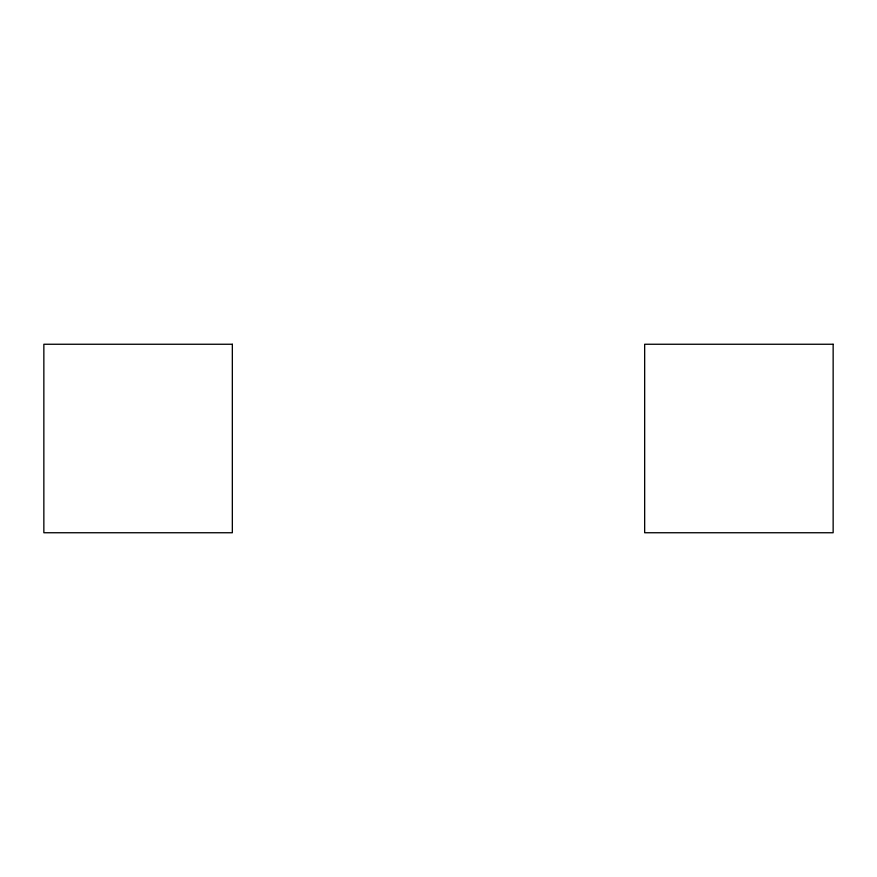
<?xml version="1.0" encoding="UTF-8"?>
<svg xmlns="http://www.w3.org/2000/svg" width="877" height="877" viewBox="0 0 877 877"><rect width="100%" height="100%" fill="white"/><g stroke="black" fill="none" stroke-linecap="round" stroke-linejoin="round"><path stroke-width="1.32" d="M232.339 344.255L43.85 344.255L43.85 532.745L232.339 532.745L232.339 344.255M833.15 344.255L644.661 344.255L644.661 532.745L833.15 532.745L833.15 344.255"/></g></svg>
